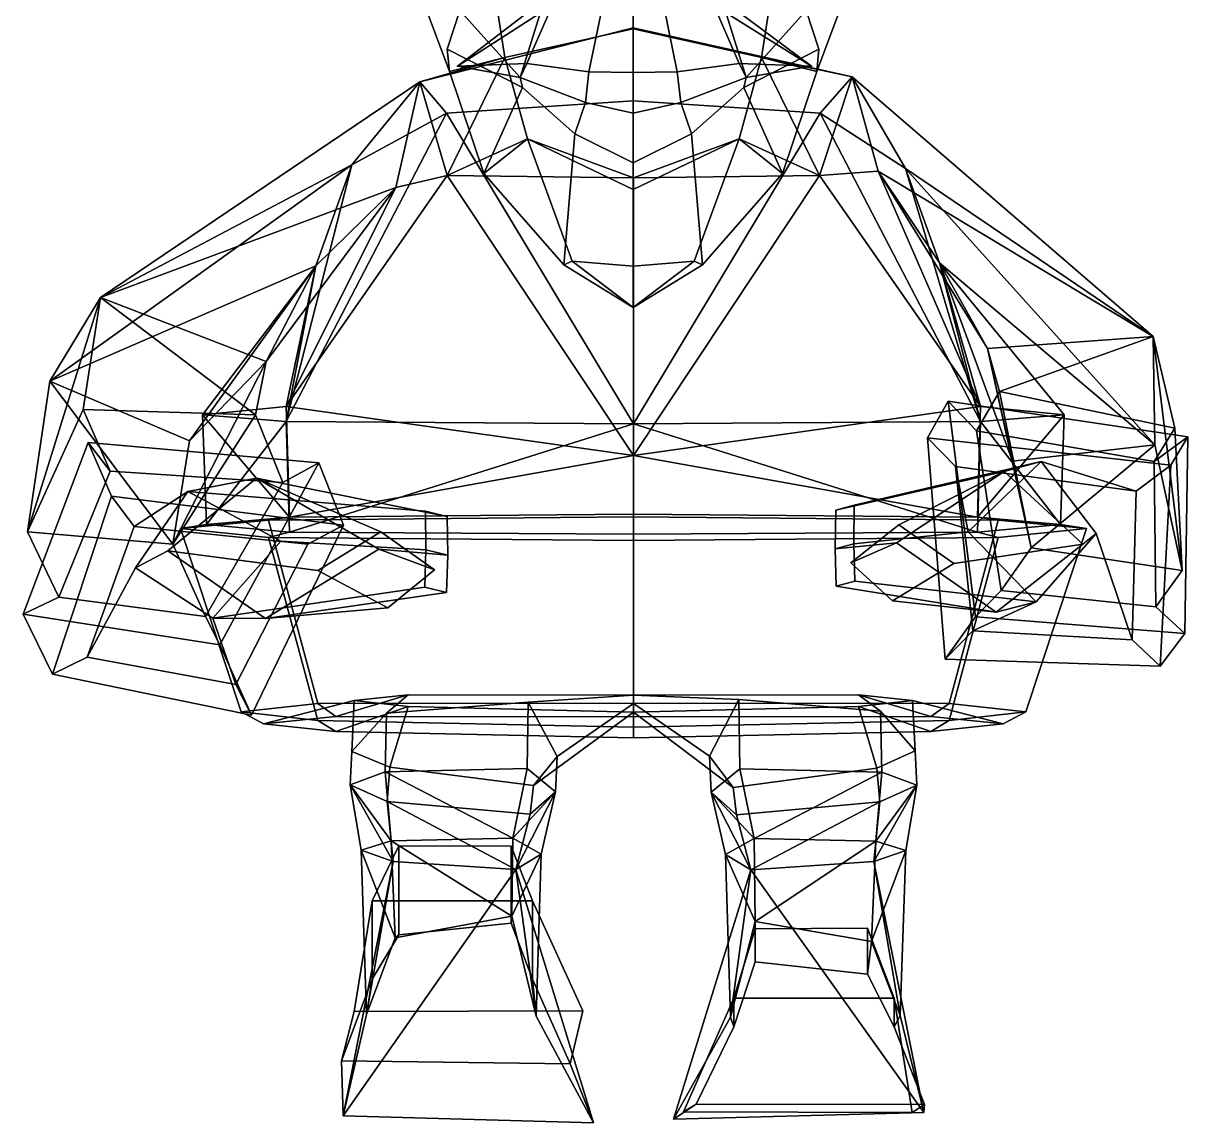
# Model space of a CAD drawing. Extents: x -181 to 162, y -156 to 345.
# Drawn here: x -180.5 to 161.8, y -156 to 167.2 of the extents above; entities that cross this region are included whole.
import ezdxf

# ---------------------------------------------------------------- set-up
doc = ezdxf.new("R2010")
doc.units = 0

msp = doc.modelspace()

# ---------------------------------------------------------------- linework, layer by layer
for p in [(-52.850113, 154.532532, 111.35231), (51.156456, 154.532532, 111.35231)]:
    msp.add_point(p)
for points in [[(-52.166561, 170.93689, 93.396133), (-34.452156, 151.257568, 119.694183), (-27.344147, 174.236877, 113.968575), (-50.560818, 181.867798, 93.496025)], [(49.665462, 170.93689, 93.396133), (48.059719, 181.867798, 93.496025), (24.843044, 174.236877, 113.968575), (31.951052, 151.257568, 119.694183)], [(-55.220436, 153.033264, 64.916779), (-61.548977, 169.744263, 61.232327), (-42.443806, 179.297302, 29.561344), (-38.964664, 157.072815, 39.061993)], [(-38.964664, 157.072815, 39.061993), (-42.443806, 179.297302, 29.561344), (-1.250553, 177.942596, 18.909065), (-1.228615, 165.539703, 14.839198)], [(36.519398, 157.072815, 39.061993), (-1.228615, 165.539703, 14.839198), (-1.250553, 177.942596, 18.909065), (39.942703, 179.297302, 29.561344)], [(52.719334, 153.033264, 64.916779), (36.519398, 157.072815, 39.061993), (39.942703, 179.297302, 29.561344), (59.047882, 169.744263, 61.232327)], [(-24.977957, 172.459961, 127.928047), (-27.344147, 174.236877, 113.968575), (-52.850113, 154.532532, 111.35231)], [(-52.850113, 154.532532, 111.35231), (-27.344147, 174.236877, 113.968575), (-34.452156, 151.257568, 119.694183)], [(-32.455158, 155.355774, 129.88681), (-24.977957, 172.459961, 127.928047), (-52.850113, 154.532532, 111.35231)], [(-10.280587, 172.194763, 128.038437), (-24.977957, 172.459961, 127.928047), (-32.455158, 155.355774, 129.88681), (-14.24154, 152.944275, 138.495728)], [(-14.24154, 152.944275, 138.495728), (-1.250552, 152.72345, 139.174026), (-1.250553, 170.711182, 130.750076), (-10.280587, 172.194763, 128.038437)], [(11.740434, 152.944275, 138.495728), (7.779483, 172.194763, 128.038437), (-1.250553, 170.711182, 130.750076), (-1.250552, 152.72345, 139.174026)], [(7.779483, 172.194763, 128.038437), (11.740434, 152.944275, 138.495728), (29.954056, 155.355774, 129.88681), (22.476854, 172.459961, 127.928047)], [(22.476854, 172.459961, 127.928047), (51.156456, 154.532532, 111.35231), (24.843044, 174.236877, 113.968575)], [(29.954056, 155.355774, 129.88681), (51.156456, 154.532532, 111.35231), (22.476854, 172.459961, 127.928047)], [(51.156456, 154.532532, 111.35231), (31.951052, 151.257568, 119.694183), (24.843044, 174.236877, 113.968575)], [(-55.220436, 153.033264, 64.916779), (-55.889786, 159.601685, 96.278488), (-52.166561, 170.93689, 93.396133), (-61.548977, 169.744263, 61.232327)], [(-52.166561, 170.93689, 93.396133), (-55.889786, 159.601685, 96.278488), (-33.768986, 148.26651, 110.603828), (-34.452156, 151.257568, 119.694183)], [(49.665462, 170.93689, 93.396133), (31.951052, 151.257568, 119.694183), (31.267881, 148.26651, 110.603828), (53.388691, 159.601685, 96.278488)], [(52.719334, 153.033264, 64.916779), (59.047882, 169.744263, 61.232327), (49.665462, 170.93689, 93.396133), (53.388691, 159.601685, 96.278488)], [(-1.204485, 165.813904, 8.151632), (-1.207896, 144.384064, -43.515457), (-56.103218, 140.74707, -33.439396), (-63.976521, 150.004761, 5.3283)], [(-1.204485, 165.813904, 8.151632), (-63.976521, 150.004761, 5.3283), (-38.964664, 157.072815, 39.061993), (-1.228615, 165.539703, 14.839198)], [(-1.228615, 165.539703, 14.839198), (36.519398, 157.072815, 39.061993), (63.108654, 151.437103, 5.141221), (-1.204485, 165.813904, 8.151632)], [(-1.204485, 165.813904, 8.151632), (63.108654, 151.437103, 5.141221), (53.713791, 140.74707, -33.439396), (-1.207896, 144.384064, -43.515457)], [(-33.768986, 148.26651, 110.603828), (-55.889786, 159.601685, 96.278488), (-55.220436, 153.033264, 64.916779), (-45.142368, 122.987854, 80.15049)], [(31.267881, 148.26651, 110.603828), (42.641266, 122.987854, 80.15049), (52.719334, 153.033264, 64.916779), (53.388691, 159.601685, 96.278488)], [(-63.976521, 150.004761, 5.3283), (-55.965126, 122.465179, 62.186924), (-38.964664, 157.072815, 39.061993)], [(-55.965126, 122.465179, 62.186924), (-32.305893, 133.211426, 69.036301), (-38.964664, 157.072815, 39.061993)], [(-45.142368, 122.987854, 80.15049), (-55.220436, 153.033264, 64.916779), (-38.964664, 157.072815, 39.061993), (-32.305893, 133.211426, 69.036301)], [(-34.452156, 151.257568, 119.694183), (-32.455158, 155.355774, 129.88681), (-52.850113, 154.532532, 111.35231)], [(-14.24154, 152.944275, 138.495728), (-32.455158, 155.355774, 129.88681), (-34.452156, 151.257568, 119.694183), (-15.243167, 143.900696, 128.356339)], [(11.740434, 152.944275, 138.495728), (12.742061, 143.900696, 128.356339), (31.951052, 151.257568, 119.694183), (29.954056, 155.355774, 129.88681)], [(42.641266, 122.987854, 80.15049), (29.881567, 133.211426, 69.036301), (36.519398, 157.072815, 39.061993), (52.719334, 153.033264, 64.916779)], [(53.584675, 122.465179, 62.186924), (36.519398, 157.072815, 39.061993), (29.881567, 133.211426, 69.036301)], [(31.951052, 151.257568, 119.694183), (51.156456, 154.532532, 111.35231), (29.954056, 155.355774, 129.88681)], [(63.108654, 151.437103, 5.141221), (36.519398, 157.072815, 39.061993), (53.584675, 122.465179, 62.186924)], [(-18.425461, 134.699951, 130.170319), (-15.243167, 143.900696, 128.356339), (-34.452156, 151.257568, 119.694183), (-33.768986, 148.26651, 110.603828)], [(-1.250552, 152.72345, 139.174026), (-14.24154, 152.944275, 138.495728), (-15.243167, 143.900696, 128.356339), (-1.250552, 140.79541, 133.750336)], [(-1.250552, 152.72345, 139.174026), (-1.250552, 140.79541, 133.750336), (12.742061, 143.900696, 128.356339), (11.740434, 152.944275, 138.495728)], [(15.924355, 134.699951, 130.170319), (31.267881, 148.26651, 110.603828), (31.951052, 151.257568, 119.694183), (12.742061, 143.900696, 128.356339)], [(70.762756, 123.66037, 47.025784), (63.108654, 151.437103, 5.141221), (53.584675, 122.465179, 62.186924)], [(78.787857, 124.44278, -30.074976), (53.713791, 140.74707, -33.439396), (63.108654, 151.437103, 5.141221)], [(70.762756, 123.66037, 47.025784), (151.634415, 75.119476, 24.852674), (63.108654, 151.437103, 5.141221)], [(78.787857, 124.44278, -30.074976), (63.108654, 151.437103, 5.141221), (151.634415, 75.119476, 24.852674)], [(-70.97094, 118.919861, 43.716305), (-63.976521, 150.004761, 5.3283), (-157.794159, 86.602783, 37.283733)], [(-83.979668, 125.542236, -29.921413), (-157.794159, 86.602783, 37.283733), (-63.976521, 150.004761, 5.3283)], [(-83.979668, 125.542236, -29.921413), (-63.976521, 150.004761, 5.3283), (-56.103218, 140.74707, -33.439396)], [(-70.97094, 118.919861, 43.716305), (-55.965126, 122.465179, 62.186924), (-63.976521, 150.004761, 5.3283)], [(-21.610586, 96.185608, 111.229485), (-18.425461, 134.699951, 130.170319), (-33.768986, 148.26651, 110.603828), (-45.142368, 122.987854, 80.15049)], [(19.109482, 96.185608, 111.229485), (42.641266, 122.987854, 80.15049), (31.267881, 148.26651, 110.603828), (15.924355, 134.699951, 130.170319)], [(-1.173771, 49.413116, -100.088676), (-56.103218, 140.74707, -33.439396), (-1.207896, 144.384064, -43.515457)], [(-1.250552, 126.194946, 136.321793), (-1.250552, 140.79541, 133.750336), (-15.243167, 143.900696, 128.356339), (-18.425461, 134.699951, 130.170319)], [(-1.250552, 126.194946, 136.321793), (15.924355, 134.699951, 130.170319), (12.742061, 143.900696, 128.356339), (-1.250552, 140.79541, 133.750336)], [(-1.173771, 49.413116, -100.088676), (-1.207896, 144.384064, -43.515457), (53.713791, 140.74707, -33.439396)], [(-103.231987, 50.063171, -65.716362), (-56.103218, 140.74707, -33.439396), (-1.173771, 49.413116, -100.088676)], [(-103.231987, 50.063171, -65.716362), (-83.979668, 125.542236, -29.921413), (-56.103218, 140.74707, -33.439396)], [(100.884445, 50.063171, -65.71637), (-1.173771, 49.413116, -100.088676), (53.713791, 140.74707, -33.439396)], [(100.884445, 50.063171, -65.71637), (53.713791, 140.74707, -33.439396), (78.787857, 124.44278, -30.074976)], [(-1.250552, 83.589905, 114.151382), (-1.250552, 126.194946, 136.321793), (-18.425461, 134.699951, 130.170319), (-21.610586, 96.185608, 111.229485)], [(-1.250552, 83.589905, 114.151382), (19.109482, 96.185608, 111.229485), (15.924355, 134.699951, 130.170319), (-1.250552, 126.194946, 136.321793)], [(-1.173773, 121.759094, 70.595314), (-32.305893, 133.211426, 69.036301), (-55.965126, 122.465179, 62.186924)], [(-21.610586, 96.185608, 111.229485), (-45.142368, 122.987854, 80.15049), (-32.305893, 133.211426, 69.036301), (-19.191641, 97.28302, 95.345604)], [(-19.191641, 97.28302, 95.345604), (-32.305893, 133.211426, 69.036301), (-1.250552, 118.340088, 69.930809), (-1.250552, 95.758911, 91.009285)], [(-1.250552, 118.340088, 69.930809), (-32.305893, 133.211426, 69.036301), (-1.173773, 121.759094, 70.595314)], [(16.690536, 97.28302, 95.345604), (-1.250552, 95.758911, 91.009285), (-1.250552, 118.340088, 69.930809), (29.881567, 133.211426, 69.036301)], [(-1.250552, 118.340088, 69.930809), (-1.173773, 121.759094, 70.595314), (29.881567, 133.211426, 69.036301)], [(-1.173773, 121.759094, 70.595314), (53.584675, 122.465179, 62.186924), (29.881567, 133.211426, 69.036301)], [(19.109482, 96.185608, 111.229485), (16.690536, 97.28302, 95.345604), (29.881567, 133.211426, 69.036301), (42.641266, 122.987854, 80.15049)], [(-83.979668, 125.542236, -29.921413), (-172.709457, 61.956116, 4.792784), (-157.794159, 86.602783, 37.283733)], [(-94.530426, 95.880615, 1.168514), (-172.709457, 61.956116, 4.792784), (-83.979668, 125.542236, -29.921413)], [(-103.231987, 50.063171, -65.716362), (-94.530426, 95.880615, 1.168514), (-83.979668, 125.542236, -29.921413)], [(100.884438, 54.495407, 88.673088), (70.762756, 123.66037, 47.025784), (53.584675, 122.465179, 62.186924)], [(100.884438, 54.495407, 88.673088), (88.787399, 96.759689, 4.152684), (70.762756, 123.66037, 47.025784)], [(88.787399, 96.759689, 4.152684), (102.934471, 71.612305, 45.160748), (70.762756, 123.66037, 47.025784)], [(70.762756, 123.66037, 47.025784), (102.934471, 71.612305, 45.160748), (151.634415, 75.119476, 24.852674)], [(100.884445, 50.063171, -65.71637), (78.787857, 124.44278, -30.074976), (88.787399, 96.759689, 4.152684)], [(78.787857, 124.44278, -30.074976), (151.634415, 75.119476, 24.852674), (152.075989, 43.210602, -4.758422)], [(88.787399, 96.759689, 4.152684), (78.787857, 124.44278, -30.074976), (152.075989, 43.210602, -4.758422)], [(-1.173772, 40.092499, 118.234909), (-55.965126, 122.465179, 62.186924), (-103.231987, 54.495407, 88.673096)], [(-103.231987, 54.495407, 88.673096), (-55.965126, 122.465179, 62.186924), (-70.97094, 118.919861, 43.716305)], [(-1.173772, 40.092499, 118.234909), (-1.173773, 121.759094, 70.595314), (-55.965126, 122.465179, 62.186924)], [(-1.173772, 40.092499, 118.234909), (53.584675, 122.465179, 62.186924), (-1.173773, 121.759094, 70.595314)], [(-1.173772, 40.092499, 118.234909), (100.884438, 54.495407, 88.673088), (53.584675, 122.465179, 62.186924)], [(-70.97094, 118.919861, 43.716305), (-157.794159, 86.602783, 37.283733), (-109.095406, 67.761093, 44.554089)], [(-94.530426, 95.880615, 1.168514), (-70.97094, 118.919861, 43.716305), (-109.095406, 67.761093, 44.554089)], [(-103.231987, 54.495407, 88.673096), (-70.97094, 118.919861, 43.716305), (-94.530426, 95.880615, 1.168514)], [(-131.693146, 44.39151, 9.229513), (-172.709457, 61.956116, 4.792784), (-94.530426, 95.880615, 1.168514)], [(-131.693146, 44.39151, 9.229513), (-94.530426, 95.880615, 1.168514), (-109.095406, 67.761093, 44.554089)], [(-103.231987, 54.495407, 88.673096), (-94.530426, 95.880615, 1.168514), (-127.833923, 52.031769, 2.856668)], [(-127.833923, 52.031769, 2.856668), (-94.530426, 95.880615, 1.168514), (-103.231987, 50.063171, -65.716362)], [(-1.250552, 83.589905, 114.151382), (-21.610586, 96.185608, 111.229485), (-19.191641, 97.28302, 95.345604)], [(-1.250552, 83.589905, 114.151382), (-19.191641, 97.28302, 95.345604), (-1.250552, 95.758911, 91.009285)], [(-1.250552, 83.589905, 114.151382), (-1.250552, 95.758911, 91.009285), (16.690536, 97.28302, 95.345604)], [(-1.250552, 83.589905, 114.151382), (16.690536, 97.28302, 95.345604), (19.109482, 96.185608, 111.229485)], [(100.884438, 54.495407, 88.673088), (125.486366, 52.031769, 2.856666), (88.787399, 96.759689, 4.152684)], [(125.486366, 52.031769, 2.856666), (100.884445, 50.063171, -65.71637), (88.787399, 96.759689, 4.152684)], [(110.251984, 38.418457, 11.042314), (102.934471, 71.612305, 45.160748), (88.787399, 96.759689, 4.152684)], [(110.251984, 38.418457, 11.042314), (88.787399, 96.759689, 4.152684), (152.075989, 43.210602, -4.758422)], [(-179.29567, 17.702988, 59.070835), (-162.935501, 53.677338, 78.200676), (-157.794159, 86.602783, 37.283733)], [(-179.29567, 17.702988, 59.070835), (-157.794159, 86.602783, 37.283733), (-172.709457, 61.956116, 4.792784)], [(-112.289223, 52.060043, 62.211834), (-157.794159, 86.602783, 37.283733), (-162.935501, 53.677338, 78.200676)], [(-112.289223, 52.060043, 62.211834), (-109.095406, 67.761093, 44.554089), (-157.794159, 86.602783, 37.283733)], [(106.478897, 58.880707, 62.350346), (151.634415, 75.119476, 24.852674), (102.934471, 71.612305, 45.160748)], [(106.478897, 58.880707, 62.350346), (157.970795, 48.098267, 69.808578), (151.634415, 75.119476, 24.852674)], [(160.129959, 6.253113, 56.69062), (152.075989, 43.210602, -4.758422), (151.634415, 75.119476, 24.852674)], [(160.129959, 6.253113, 56.69062), (151.634415, 75.119476, 24.852674), (157.970795, 48.098267, 69.808578)], [(115.775093, 12.956863, 49.427616), (102.934471, 71.612305, 45.160748), (110.251984, 38.418457, 11.042314)], [(115.775093, 12.956863, 49.427616), (106.478897, 58.880707, 62.350346), (102.934471, 71.612305, 45.160748)], [(-136.558014, 14.059708, 44.061981), (-131.693146, 44.39151, 9.229513), (-109.095406, 67.761093, 44.554089)], [(-136.558014, 14.059708, 44.061981), (-109.095406, 67.761093, 44.554089), (-112.289223, 52.060043, 62.211834)], [(-136.558014, 14.059708, 44.061981), (-179.29567, 17.702988, 59.070835), (-172.709457, 61.956116, 4.792784)], [(-136.558014, 14.059708, 44.061981), (-172.709457, 61.956116, 4.792784), (-131.693146, 44.39151, 9.229513)], [(106.478897, 58.880707, 62.350346), (115.775093, 12.956863, 49.427616), (106.938248, 0.372803, 82.20015), (99.738243, 47.376373, 95.919243)], [(157.970795, 48.098267, 69.808578), (106.478897, 58.880707, 62.350346), (99.738243, 47.376373, 95.919243), (151.971817, 38.342697, 104.102715)], [(99.387024, -7.354782, 78.085991), (90.448341, -19.814651, 108.622963), (85.259201, 45.350525, 127.6996), (91.321259, 56.074936, 96.950615)], [(91.321259, 56.074936, 96.950615), (85.259201, 45.350525, 127.6996), (156.8284, 37.289032, 139.462982), (161.789352, 45.613953, 108.551033)], [(99.387024, -7.354782, 78.085991), (91.321259, 56.074936, 96.950615), (99.738243, 47.376373, 95.919243), (106.938248, 0.372803, 82.20015)], [(91.321259, 56.074936, 96.950615), (161.789352, 45.613953, 108.551033), (151.971817, 38.342697, 104.102715), (99.738243, 47.376373, 95.919243)], [(-170.129776, -1.555618, 88.218445), (-154.998764, 35.508011, 108.435257), (-162.935501, 53.677338, 78.200676), (-179.29567, 17.702988, 59.070835)], [(-162.935501, 53.677338, 78.200676), (-154.998764, 35.508011, 108.435257), (-104.277863, 32.209473, 91.305321), (-112.289223, 52.060043, 62.211834)], [(-112.289223, 52.060043, 62.211834), (-104.277863, 32.209473, 91.305321), (-127.00721, -7.179047, 71.77813), (-136.558014, 14.059708, 44.061981)], [(-102.321548, 21.985001, 76.150131), (-103.231987, 54.495407, 88.673096), (-127.833923, 52.031769, 2.856668)], [(-102.321548, 21.985001, 76.150131), (-127.833923, 52.031769, 2.856668), (-126.71138, 19.823929, 0.872557)], [(-126.71138, 19.823929, 0.872557), (-127.833923, 52.031769, 2.856668), (-103.231987, 50.063171, -65.716362)], [(-102.321548, 21.985001, 76.150131), (-1.173772, 40.092499, 118.234909), (-103.231987, 54.495407, 88.673096)], [(99.973991, 21.985001, 76.150131), (100.884438, 54.495407, 88.673088), (-1.173772, 40.092499, 118.234909)], [(99.973991, 21.985001, 76.150131), (125.486366, 52.031769, 2.856666), (100.884438, 54.495407, 88.673088)], [(99.973991, 21.985001, 76.150131), (124.363838, 19.823929, 0.872555), (125.486366, 52.031769, 2.856666)], [(124.363838, 19.823929, 0.872555), (100.884445, 50.063171, -65.71637), (125.486366, 52.031769, 2.856666)], [(-126.71138, 19.823929, 0.872557), (-103.231987, 50.063171, -65.716362), (-102.321541, 17.542786, -78.587112)], [(-102.321541, 17.542786, -78.587112), (-103.231987, 50.063171, -65.716362), (-1.173771, 49.413116, -100.088676)], [(-102.321541, 17.542786, -78.587112), (-1.173771, 49.413116, -100.088676), (-1.188086, 16.945831, -108.771393)], [(99.973991, 17.542786, -78.58712), (-1.188086, 16.945831, -108.771393), (-1.173771, 49.413116, -100.088676)], [(99.973991, 17.542786, -78.58712), (-1.173771, 49.413116, -100.088676), (100.884445, 50.063171, -65.71637)], [(124.363838, 19.823929, 0.872555), (99.973991, 17.542786, -78.58712), (100.884445, 50.063171, -65.71637)], [(152.464905, -4.344467, 90.357033), (160.129959, 6.253113, 56.69062), (157.970795, 48.098267, 69.808578), (151.971817, 38.342697, 104.102715)], [(90.448341, -19.814651, 108.622963), (98.615692, -11.478943, 113.065536), (93.557419, 36.827545, 126.699905), (85.259201, 45.350525, 127.6996)], [(85.259201, 45.350525, 127.6996), (93.557419, 36.827545, 126.699905), (146.602722, 29.611389, 134.795975), (156.8284, 37.289032, 139.462982)], [(160.920456, -12.196564, 89.608505), (152.464905, -4.344467, 90.357033), (151.971817, 38.342697, 104.102715), (161.789352, 45.613953, 108.551033)], [(153.739517, -21.823456, 120.475517), (160.920456, -12.196564, 89.608505), (161.789352, 45.613953, 108.551033), (156.8284, 37.289032, 139.462982)], [(-171.963409, -24.198204, 114.642159), (-154.57608, 28.117203, 143.367218), (-161.447174, 43.937744, 115.94529), (-180.538116, -6.585388, 87.934891)], [(-180.538116, -6.585388, 87.934891), (-161.447174, 43.937744, 115.94529), (-154.998764, 35.508011, 108.435257), (-170.129776, -1.555618, 88.218445)], [(-93.613579, 37.984528, 92.009575), (-161.447174, 43.937744, 115.94529), (-154.57608, 28.117203, 143.367218), (-86.436249, 19.655212, 118.651337)], [(-93.613579, 37.984528, 92.009575), (-104.277863, 32.209473, 91.305321), (-154.998764, 35.508011, 108.435257), (-161.447174, 43.937744, 115.94529)], [(115.775093, 12.956863, 49.427616), (110.251984, 38.418457, 11.042314), (152.075989, 43.210602, -4.758422)], [(115.775093, 12.956863, 49.427616), (152.075989, 43.210602, -4.758422), (160.129959, 6.253113, 56.69062)], [(-122.781609, -15.521698, 64.980522), (-127.00721, -7.179047, 71.77813), (-104.277863, 32.209473, 91.305321), (-93.613579, 37.984528, 92.009575)], [(-122.781609, -15.521698, 64.980522), (-93.613579, 37.984528, 92.009575), (-86.436249, 19.655212, 118.651337), (-113.434158, -36.185684, 90.539864)], [(-102.321548, 21.985001, 76.150131), (-1.173772, 22.905151, 106.328018), (-1.173772, 40.092499, 118.234909)], [(99.973991, 21.985001, 76.150131), (-1.173772, 40.092499, 118.234909), (-1.173772, 22.905151, 106.328018)], [(58.325935, 24.010849, 124.165024), (107.858719, 35.365631, 136.709381), (118.732574, 38.365204, 109.666618), (63.703346, 25.511246, 114.245392)], [(63.59602, 14.164291, 113.633736), (63.703346, 25.511246, 114.245392), (118.732574, 38.365204, 109.666618), (97.204834, 17.652893, 96.744995)], [(97.204834, 17.652893, 96.744995), (118.732574, 38.365204, 109.666618), (146.602722, 29.611389, 134.795975), (93.557419, 36.827545, 126.699905)], [(130.96579, 14.029907, 148.112396), (134.879791, 17.130524, 117.236763), (118.732574, 38.365204, 109.666618), (107.858719, 35.365631, 136.709381)], [(134.879791, 17.130524, 117.236763), (145.436447, -14.061844, 121.227119), (146.602722, 29.611389, 134.795975), (118.732574, 38.365204, 109.666618)], [(58.114849, 12.663086, 123.515419), (76.209892, 14.41156, 133.140854), (107.858719, 35.365631, 136.709381), (58.325935, 24.010849, 124.165024)], [(62.770611, 8.525299, 179.024643), (76.861725, 19.714966, 186.933487), (107.858719, 35.365631, 136.709381), (76.209892, 14.41156, 133.140854)], [(93.040489, 8.388763, 184.380722), (130.96579, 14.029907, 148.112396), (107.858719, 35.365631, 136.709381), (76.861725, 19.714966, 186.933487)], [(117.252411, -2.927216, 106.610504), (97.204834, 17.652893, 96.744995), (93.557419, 36.827545, 126.699905), (98.615692, -11.478943, 113.065536)], [(153.739517, -21.823456, 120.475517), (156.8284, 37.289032, 139.462982), (146.602722, 29.611389, 134.795975), (145.436447, -14.061844, 121.227119)], [(-137.995148, 12.064102, 160.011307), (-111.992165, 33.456497, 146.385086), (-132.16008, 29.486511, 116.822006), (-147.566864, 7.068451, 118.69545)], [(-93.926048, 6.318787, 200.36557), (-75.455765, 17.647263, 202.8293), (-111.992165, 33.456497, 146.385086), (-137.995148, 12.064102, 160.011307)], [(-55.920059, 22.176193, 130.918945), (-62.287651, 23.708237, 119.757889), (-132.16008, 29.486511, 116.822006), (-111.992165, 33.456497, 146.385086)], [(-59.607052, 6.493347, 193.518005), (-76.046005, 12.533127, 141.611832), (-111.992165, 33.456497, 146.385086), (-75.455765, 17.647263, 202.8293)], [(-55.688766, 10.829834, 130.21431), (-55.920059, 22.176193, 130.918945), (-111.992165, 33.456497, 146.385086), (-76.046005, 12.533127, 141.611832)], [(-171.963409, -24.198204, 114.642159), (-161.725189, -19.214645, 114.945023), (-147.895386, 19.246399, 135.495209), (-154.57608, 28.117203, 143.367218)], [(-147.566864, 7.068451, 118.69545), (-132.16008, 29.486511, 116.822006), (-147.895386, 19.246399, 135.495209), (-161.725189, -19.214645, 114.945023)], [(-86.436249, 19.655212, 118.651337), (-154.57608, 28.117203, 143.367218), (-147.895386, 19.246399, 135.495209), (-96.9319, 14.007645, 117.982277)], [(-104.848961, 14.900345, 103.201591), (-96.9319, 14.007645, 117.982277), (-147.895386, 19.246399, 135.495209), (-132.16008, 29.486511, 116.822006)], [(-62.173508, 12.362488, 119.099045), (-104.848961, 14.900345, 103.201591), (-132.16008, 29.486511, 116.822006), (-62.287651, 23.708237, 119.757889)], [(58.114849, 12.663086, 123.515419), (58.325935, 24.010849, 124.165024), (63.703346, 25.511246, 114.245392), (63.59602, 14.164291, 113.633736)], [(-134.337448, 18.652237, 0.783039), (-108.422394, 21.055237, 84.487518), (-102.321548, 21.985001, 76.150131), (-126.71138, 19.823929, 0.872557)], [(-108.422394, 21.055237, 84.487518), (-134.337448, 18.652237, 0.783039), (-116.504662, -35.206551, -3.331822), (-93.969849, -32.803551, 80.372658)], [(-1.173772, 22.077698, 118.587204), (-1.173772, 22.905151, 106.328018), (-102.321548, 21.985001, 76.150131), (-108.422394, 21.055237, 84.487518)], [(-1.173771, -32.742508, 114.398888), (-1.173772, 22.077698, 118.587204), (-108.422394, 21.055237, 84.487518), (-93.969849, -32.803551, 80.372658)], [(-55.688766, 10.829834, 130.21431), (-62.173508, 12.362488, 119.099045), (-62.287651, 23.708237, 119.757889), (-55.920059, 22.176193, 130.918945)], [(-1.173772, 22.077698, 118.587204), (106.074837, 21.055237, 84.487518), (99.973991, 21.985001, 76.150131), (-1.173772, 22.905151, 106.328018)], [(-1.173771, -32.742508, 114.398888), (91.622299, -32.803551, 80.372658), (106.074837, 21.055237, 84.487518), (-1.173772, 22.077698, 118.587204)], [(106.074837, 21.055237, 84.487518), (91.622299, -32.803551, 80.372658), (114.15712, -35.206551, -3.331824), (131.989883, 18.652237, 0.783037)], [(131.989883, 18.652237, 0.783037), (124.363838, 19.823929, 0.872555), (99.973991, 21.985001, 76.150131), (106.074837, 21.055237, 84.487518)], [(-136.558014, 14.059708, 44.061981), (-127.00721, -7.179047, 71.77813), (-170.129776, -1.555618, 88.218445), (-179.29567, 17.702988, 59.070835)], [(-108.422394, 16.035522, -90.365562), (-134.337448, 18.652237, 0.783039), (-126.71138, 19.823929, 0.872557), (-102.321541, 17.542786, -78.587112)], [(-116.504662, -35.206551, -3.331822), (-134.337448, 18.652237, 0.783039), (-108.422394, 16.035522, -90.365562), (-93.969841, -37.823257, -94.480423)], [(-113.434158, -36.185684, 90.539864), (-86.436249, 19.655212, 118.651337), (-96.9319, 14.007645, 117.982277), (-118.01223, -27.181831, 97.881386)], [(-108.422394, 16.035522, -90.365562), (-102.321541, 17.542786, -78.587112), (-1.188086, 16.945831, -108.771393), (-1.173989, 15.106186, -124.459053)], [(-73.318253, -4.715057, 201.300003), (-59.607052, 6.493347, 193.518005), (-75.455765, 17.647263, 202.8293), (-93.926048, 6.318787, 200.36557)], [(106.074837, 16.035522, -90.365562), (-1.173989, 15.106186, -124.459053), (-1.188086, 16.945831, -108.771393), (99.973991, 17.542786, -78.58712)], [(74.966194, -2.651382, 185.561935), (93.040489, 8.388763, 184.380722), (76.861725, 19.714966, 186.933487), (62.770611, 8.525299, 179.024643)], [(63.879589, 3.195236, 113.305244), (63.59602, 14.164291, 113.633736), (97.204834, 17.652893, 96.744995), (117.252411, -2.927216, 106.610504)], [(114.15712, -35.206551, -3.331824), (91.622299, -37.823257, -94.480423), (106.074837, 16.035522, -90.365562), (131.989883, 18.652237, 0.783037)], [(117.252411, -2.927216, 106.610504), (98.615692, -11.478943, 113.065536), (145.436447, -14.061844, 121.227119), (134.879791, 17.130524, 117.236763)], [(106.074837, 16.035522, -90.365562), (99.973991, 17.542786, -78.58712), (124.363838, 19.823929, 0.872555), (131.989883, 18.652237, 0.783037)], [(105.4636, -5.923752, 133.256561), (117.252411, -2.927216, 106.610504), (134.879791, 17.130524, 117.236763), (130.96579, 14.029907, 148.112396)], [(-124.786469, -7.717697, 106.977936), (-118.01223, -27.181831, 97.881386), (-96.9319, 14.007645, 117.982277), (-104.848961, 14.900345, 103.201591)], [(-62.497459, 1.393417, 118.770859), (-124.786469, -7.717697, 106.977936), (-104.848961, 14.900345, 103.201591), (-62.173508, 12.362488, 119.099045)], [(-93.969841, -37.823257, -94.480423), (-108.422394, 16.035522, -90.365562), (-1.173989, 15.106186, -124.459053), (-1.173769, -39.719894, -128.646912)], [(91.622299, -37.823257, -94.480423), (-1.173769, -39.719894, -128.646912), (-1.173989, 15.106186, -124.459053), (106.074837, 16.035522, -90.365562)], [(58.476879, 1.690369, 123.250465), (105.4636, -5.923752, 133.256561), (76.209892, 14.41156, 133.140854), (58.114849, 12.663086, 123.515419)], [(58.476879, 1.690369, 123.250465), (58.114849, 12.663086, 123.515419), (63.59602, 14.164291, 113.633736), (63.879589, 3.195236, 113.305244)], [(74.966194, -2.651382, 185.561935), (62.770611, 8.525299, 179.024643), (76.209892, 14.41156, 133.140854), (105.4636, -5.923752, 133.256561)], [(74.966194, -2.651382, 185.561935), (105.4636, -5.923752, 133.256561), (130.96579, 14.029907, 148.112396), (93.040489, 8.388763, 184.380722)], [(-109.325722, -7.822922, 142.541382), (-137.995148, 12.064102, 160.011307), (-147.566864, 7.068451, 118.69545), (-124.786469, -7.717697, 106.977936)], [(-73.318253, -4.715057, 201.300003), (-93.926048, 6.318787, 200.36557), (-137.995148, 12.064102, 160.011307), (-109.325722, -7.822922, 142.541382)], [(-73.318253, -4.715057, 201.300003), (-109.325722, -7.822922, 142.541382), (-76.046005, 12.533127, 141.611832), (-59.607052, 6.493347, 193.518005)], [(-56.100433, -0.143158, 129.960419), (-55.688766, 10.829834, 130.21431), (-76.046005, 12.533127, 141.611832), (-109.325722, -7.822922, 142.541382)], [(-56.100433, -0.143158, 129.960419), (-62.497459, 1.393417, 118.770859), (-62.173508, 12.362488, 119.099045), (-55.688766, 10.829834, 130.21431)], [(115.775093, 12.956863, 49.427616), (160.129959, 6.253113, 56.69062), (152.464905, -4.344467, 90.357033), (106.938248, 0.372803, 82.20015)], [(-124.786469, -7.717697, 106.977936), (-147.566864, 7.068451, 118.69545), (-161.725189, -19.214645, 114.945023), (-118.01223, -27.181831, 97.881386)], [(-56.100433, -0.143158, 129.960419), (-109.325722, -7.822922, 142.541382), (-124.786469, -7.717697, 106.977936), (-62.497459, 1.393417, 118.770859)], [(58.476879, 1.690369, 123.250465), (63.879589, 3.195236, 113.305244), (117.252411, -2.927216, 106.610504), (105.4636, -5.923752, 133.256561)], [(99.387024, -7.354782, 78.085991), (106.938248, 0.372803, 82.20015), (152.464905, -4.344467, 90.357033), (160.920456, -12.196564, 89.608505)], [(-122.781609, -15.521698, 64.980522), (-180.538116, -6.585388, 87.934891), (-170.129776, -1.555618, 88.218445), (-127.00721, -7.179047, 71.77813)], [(-122.781609, -15.521698, 64.980522), (-113.434158, -36.185684, 90.539864), (-171.963409, -24.198204, 114.642159), (-180.538116, -6.585388, 87.934891)], [(99.387024, -7.354782, 78.085991), (160.920456, -12.196564, 89.608505), (153.739517, -21.823456, 120.475517), (90.448341, -19.814651, 108.622963)], [(90.448341, -19.814651, 108.622963), (153.739517, -21.823456, 120.475517), (145.436447, -14.061844, 121.227119), (98.615692, -11.478943, 113.065536)], [(-113.434158, -36.185684, 90.539864), (-118.01223, -27.181831, 97.881386), (-161.725189, -19.214645, 114.945023), (-171.963409, -24.198204, 114.642159)], [(-88.664764, -36.599632, 71.67421), (-109.873329, -38.760712, -3.603363), (-83.222473, -31.925812, -3.081171), (-67.344086, -30.209152, 56.715847)], [(-1.173771, -36.682449, 101.775467), (-88.664764, -36.599632, 71.67421), (-67.344086, -30.209152, 56.715847), (-1.173771, -30.395332, 81.126755)], [(-67.344086, -30.209152, 56.715847), (-83.222473, -31.925812, -3.081171), (-83.959541, -46.909897, -3.469075), (-73.775009, -35.661652, 36.189865)], [(-1.173771, -30.395332, 81.126755), (-67.344086, -30.209152, 56.715847), (-73.775009, -35.661652, 36.189865), (-32.115723, -32.429855, 59.00922)], [(-1.17377, -32.825523, -3.524917), (-1.173771, -30.395332, 81.126755), (-32.115723, -32.429855, 59.00922), (-23.549295, -48.417099, -2.467886)], [(-1.173771, -30.395332, 81.126755), (29.866804, -31.633743, 59.155972), (71.502289, -35.03064, 36.28767), (64.996544, -30.209152, 56.715847)], [(-1.173771, -36.682449, 101.775467), (-1.173771, -30.395332, 81.126755), (64.996544, -30.209152, 56.715847), (86.317215, -36.59964, 71.67421)], [(21.247824, -48.324318, -2.255088), (29.866804, -31.633743, 59.155972), (-1.173771, -30.395332, 81.126755), (-1.17377, -32.825523, -3.524917)], [(64.996544, -30.209152, 56.715847), (71.502289, -35.03064, 36.28767), (81.654877, -46.69783, -3.335517), (80.874924, -31.925812, -3.081172)], [(86.317215, -36.59964, 71.67421), (64.996544, -30.209152, 56.715847), (80.874924, -31.925812, -3.081172), (107.525772, -38.760712, -3.603365)], [(-93.969849, -32.803551, 80.372658), (-116.504662, -35.206551, -3.331822), (-109.873329, -38.760712, -3.603363), (-88.664764, -36.599632, 71.67421)], [(-109.873329, -38.760712, -3.603363), (-88.664764, -41.041855, -83.063034), (-67.344086, -33.719315, -65.554726), (-83.222473, -31.925812, -3.081171)], [(-1.173771, -32.742508, 114.398888), (-93.969849, -32.803551, 80.372658), (-88.664764, -36.599632, 71.67421), (-1.173771, -36.682449, 101.775467)], [(-88.664764, -41.041855, -83.063034), (-1.173769, -42.857132, -113.309303), (-1.17377, -35.353104, -91.568878), (-67.344086, -33.719315, -65.554726)], [(-83.222473, -31.925812, -3.081171), (-67.344086, -33.719315, -65.554726), (-72.753548, -51.551483, -45.986362), (-83.959541, -46.909897, -3.469075)], [(-32.396633, -51.87751, 24.387072), (-32.115723, -32.429855, 59.00922), (-73.775009, -35.661652, 36.189865), (-74.165245, -52.843895, 13.958469)], [(-67.344086, -33.719315, -65.554726), (-1.17377, -35.353104, -91.568878), (-30.544247, -56.875748, -67.415749), (-72.753548, -51.551483, -45.986362)], [(-32.396633, -51.87751, 24.387072), (-24.066174, -58.744461, -2.014324), (-23.549295, -48.417099, -2.467886), (-32.115723, -32.429855, 59.00922)], [(-1.17377, -35.353104, -91.568878), (-1.17377, -32.825523, -3.524917), (-23.549295, -48.417099, -2.467886), (-30.544247, -56.875748, -67.415749)], [(-1.173771, -32.742508, 114.398888), (-1.173771, -36.682449, 101.775467), (86.317215, -36.59964, 71.67421), (91.622299, -32.803551, 80.372658)], [(21.247824, -48.324318, -2.255088), (-1.17377, -32.825523, -3.524917), (-1.17377, -35.353104, -91.568878), (28.171921, -57.496231, -67.234383)], [(64.996544, -33.719315, -65.554726), (70.400612, -51.841255, -45.866058), (28.171921, -57.496231, -67.234383), (-1.17377, -35.353104, -91.568878)], [(86.317215, -41.041855, -83.063034), (64.996544, -33.719315, -65.554726), (-1.17377, -35.353104, -91.568878), (-1.173769, -42.857132, -113.309303)], [(30.069391, -51.993561, 24.478157), (29.866804, -31.633743, 59.155972), (21.247824, -48.324318, -2.255088), (21.734173, -58.871407, -1.920151)], [(30.069391, -51.993561, 24.478157), (71.835495, -52.946434, 14.039089), (71.502289, -35.03064, 36.28767), (29.866804, -31.633743, 59.155972)], [(80.874924, -31.925812, -3.081172), (81.654877, -46.69783, -3.335517), (70.400612, -51.841255, -45.866058), (64.996544, -33.719315, -65.554726)], [(107.525772, -38.760712, -3.603365), (80.874924, -31.925812, -3.081172), (64.996544, -33.719315, -65.554726), (86.317215, -41.041855, -83.063034)], [(91.622299, -32.803551, 80.372658), (86.317215, -36.59964, 71.67421), (107.525772, -38.760712, -3.603365), (114.15712, -35.206551, -3.331824)], [(-116.504662, -35.206551, -3.331822), (-93.969841, -37.823257, -94.480423), (-88.664764, -41.041855, -83.063034), (-109.873329, -38.760712, -3.603363)], [(-74.165245, -52.843895, 13.958469), (-73.775009, -35.661652, 36.189865), (-83.959541, -46.909897, -3.469075), (-84.464882, -56.734863, -3.349241)], [(71.835495, -52.946434, 14.039089), (82.131775, -56.838303, -3.270687), (81.654877, -46.69783, -3.335517), (71.502289, -35.03064, 36.28767)], [(114.15712, -35.206551, -3.331824), (107.525772, -38.760712, -3.603365), (86.317215, -41.041855, -83.063034), (91.622299, -37.823257, -94.480423)], [(-93.969841, -37.823257, -94.480423), (-1.173769, -39.719894, -128.646912), (-1.173769, -42.857132, -113.309303), (-88.664764, -41.041855, -83.063034)], [(91.622299, -37.823257, -94.480423), (86.317215, -41.041855, -83.063034), (-1.173769, -42.857132, -113.309303), (-1.173769, -39.719894, -128.646912)], [(-84.464882, -56.734863, -3.349241), (-83.959541, -46.909897, -3.469075), (-72.753548, -51.551483, -45.986362), (-73.579613, -61.6147, -21.334494)], [(82.131775, -56.838303, -3.270687), (71.243347, -61.727615, -21.252487), (70.400612, -51.841255, -45.866058), (81.654877, -46.69783, -3.335517)], [(-24.066174, -58.744461, -2.014324), (-31.495651, -65.371048, -29.909794), (-30.544247, -56.875748, -67.415749), (-23.549295, -48.417099, -2.467886)], [(21.734173, -58.871407, -1.920151), (21.247824, -48.324318, -2.255088), (28.171921, -57.496231, -67.234383), (29.158392, -65.503075, -29.81657)], [(-72.411491, -73.215912, 30.643085), (-74.165245, -52.843895, 13.958469), (-84.464882, -56.734863, -3.349241)], [(-36.619148, -72.416641, 40.154774), (-32.396633, -51.87751, 24.387072), (-74.165245, -52.843895, 13.958469)], [(-36.619148, -72.416641, 40.154774), (-74.165245, -52.843895, 13.958469), (-72.411491, -73.215912, 30.643085)], [(-73.579613, -61.6147, -21.334494), (-72.753548, -51.551483, -45.986362), (-30.544247, -56.875748, -67.415749), (-31.495651, -65.371048, -29.909794)], [(-36.619148, -72.416641, 40.154774), (-24.066174, -58.744461, -2.014324), (-32.396633, -51.87751, 24.387072)], [(34.302677, -72.489586, 40.248184), (30.069391, -51.993561, 24.478157), (21.734173, -58.871407, -1.920151)], [(71.243347, -61.727615, -21.252487), (29.158392, -65.503075, -29.81657), (28.171921, -57.496231, -67.234383), (70.400612, -51.841255, -45.866058)], [(34.302677, -72.489586, 40.248184), (71.835495, -52.946434, 14.039089), (30.069391, -51.993561, 24.478157)], [(34.302677, -72.489586, 40.248184), (70.09269, -73.277138, 30.727505), (71.835495, -52.946434, 14.039089)], [(70.09269, -73.277138, 30.727505), (82.131775, -56.838303, -3.270687), (71.835495, -52.946434, 14.039089)], [(-72.411491, -73.215912, 30.643085), (-84.464882, -56.734863, -3.349241), (-81.203911, -75.909714, 14.741563)], [(-81.203911, -75.909714, 14.741563), (-84.464882, -56.734863, -3.349241), (-71.829033, -79.209091, -1.824735)], [(-71.829033, -79.209091, -1.824735), (-84.464882, -56.734863, -3.349241), (-73.579613, -61.6147, -21.334494)], [(69.503456, -79.276314, -1.739591), (71.243347, -61.727615, -21.252487), (82.131775, -56.838303, -3.270687)], [(78.881706, -75.970474, 14.824013), (69.503456, -79.276314, -1.739591), (82.131775, -56.838303, -3.270687)], [(70.09269, -73.277138, 30.727505), (78.881706, -75.970474, 14.824013), (82.131775, -56.838303, -3.270687)], [(-71.829033, -79.209091, -1.824735), (-73.579613, -61.6147, -21.334494), (-35.723057, -81.636925, -9.795718)], [(-35.723057, -81.636925, -9.795718), (-73.579613, -61.6147, -21.334494), (-31.495651, -65.371048, -29.909794)], [(-36.619148, -72.416641, 40.154774), (-28.274731, -77.108604, 15.875772), (-24.066174, -58.744461, -2.014324)], [(-35.723057, -81.636925, -9.795718), (-31.495651, -65.371048, -29.909794), (-24.066174, -58.744461, -2.014324)], [(-28.274731, -77.108604, 15.875772), (-35.723057, -81.636925, -9.795718), (-24.066174, -58.744461, -2.014324)], [(34.302677, -72.489586, 40.248184), (21.734173, -58.871407, -1.920151), (25.953264, -77.188995, 15.971754)], [(33.396164, -81.719086, -9.701188), (21.734173, -58.871407, -1.920151), (29.158392, -65.503075, -29.81657)], [(25.953264, -77.188995, 15.971754), (21.734173, -58.871407, -1.920151), (33.396164, -81.719086, -9.701188)], [(33.396164, -81.719086, -9.701188), (29.158392, -65.503075, -29.81657), (71.243347, -61.727615, -21.252487)], [(69.503456, -79.276314, -1.739591), (33.396164, -81.719086, -9.701188), (71.243347, -61.727615, -21.252487)], [(-71.19809, -101.642807, 11.413924), (-72.411491, -73.215912, 30.643085), (-81.203911, -75.909714, 14.741563)], [(-30.824324, -90.809761, 98.270432), (-37.138451, -74.782211, 78.759819), (-70.127968, -74.602951, 78.712891), (-77.964272, -90.809761, 98.270432)], [(-77.964272, -90.809761, 98.270432), (-70.127968, -74.602951, 78.712891), (-70.127968, -100.8162, 31.97356), (-77.964272, -113.834572, 43.421894)], [(-36.935947, -95.272926, 21.55751), (-36.619148, -72.416641, 40.154774), (-72.411491, -73.215912, 30.643085)], [(-71.19809, -101.642807, 11.413924), (-36.935947, -95.272926, 21.55751), (-72.411491, -73.215912, 30.643085)], [(-37.138451, -74.782211, 78.759819), (-37.138451, -97.335503, 31.062351), (-70.127968, -100.8162, 31.97356), (-70.127968, -74.602951, 78.712891)], [(-30.824324, -90.809761, 98.270432), (-30.824326, -113.834572, 43.421894), (-37.138451, -97.335503, 31.062351), (-37.138451, -74.782211, 78.759819)], [(-36.935947, -95.272926, 21.55751), (-28.274731, -77.108604, 15.875772), (-36.619148, -72.416641, 40.154774)], [(34.584175, -96.840134, 23.071531), (34.302677, -72.489586, 40.248184), (25.953264, -77.188995, 15.971754)], [(34.584175, -96.840134, 23.071531), (70.09269, -73.277138, 30.727505), (34.302677, -72.489586, 40.248184)], [(68.845566, -102.728737, 12.599471), (70.09269, -73.277138, 30.727505), (34.584175, -96.840134, 23.071531)], [(68.845566, -102.728737, 12.599471), (78.881706, -75.970474, 14.824013), (70.09269, -73.277138, 30.727505)], [(-79.605194, -124.235184, -5.316468), (-71.19809, -101.642807, 11.413924), (-81.203911, -75.909714, 14.741563)], [(-79.605194, -124.235184, -5.316468), (-81.203911, -75.909714, 14.741563), (-71.829033, -79.209091, -1.824735)], [(-29.726717, -124.711357, -4.495204), (-28.274731, -77.108604, 15.875772), (-36.935947, -95.272926, 21.55751)], [(-29.726717, -124.711357, -4.495204), (-35.723057, -81.636925, -9.795718), (-28.274731, -77.108604, 15.875772)], [(27.376463, -125.03093, -4.400949), (34.584175, -96.840134, 23.071531), (25.953264, -77.188995, 15.971754)], [(27.376463, -125.03093, -4.400949), (25.953264, -77.188995, 15.971754), (33.396164, -81.719086, -9.701188)], [(77.254547, -124.54081, -5.232213), (78.881706, -75.970474, 14.824013), (68.845566, -102.728737, 12.599471)], [(77.254547, -124.54081, -5.232213), (69.503456, -79.276314, -1.739591), (78.881706, -75.970474, 14.824013)], [(-86.521217, -154.019394, -31.431995), (-79.605194, -124.235184, -5.316468), (-71.829033, -79.209091, -1.824735)], [(-86.521217, -154.019394, -31.431995), (-71.829033, -79.209091, -1.824735), (-35.723057, -81.636925, -9.795718)], [(-12.951013, -156.041153, -32.048809), (-86.521217, -154.019394, -31.431995), (-35.723057, -81.636925, -9.795718)], [(-12.951013, -156.041153, -32.048809), (-35.723057, -81.636925, -9.795718), (-29.726717, -124.711357, -4.495204)], [(10.602428, -155.036362, -33.459469), (27.376463, -125.03093, -4.400949), (33.396164, -81.719086, -9.701188)], [(10.602428, -155.036362, -33.459469), (33.396164, -81.719086, -9.701188), (84.172134, -153.083908, -32.794003)], [(84.172134, -153.083908, -32.794003), (33.396164, -81.719086, -9.701188), (69.503456, -79.276314, -1.739591)], [(84.172134, -153.083908, -32.794003), (69.503456, -79.276314, -1.739591), (77.254547, -124.54081, -5.232213)], [(-83.240837, -123.300133, 106.776077), (-77.964272, -90.809761, 98.270432), (-77.964272, -113.834572, 43.421894), (-86.94471, -137.85968, 42.054039)], [(-16.057442, -123.120857, 106.729141), (-30.824324, -90.809761, 98.270432), (-77.964272, -90.809761, 98.270432), (-83.240837, -123.300133, 106.776077)], [(-16.057442, -123.120857, 106.729141), (-19.761314, -138.695267, 38.444092), (-30.824326, -113.834572, 43.421894), (-30.824324, -90.809761, 98.270432)], [(-36.935947, -95.272926, 21.55751), (-71.19809, -101.642807, 11.413924), (-70.127968, -100.8162, 31.97356), (-37.138451, -97.335503, 31.062351)], [(-29.726717, -124.711357, -4.495204), (-36.935947, -95.272926, 21.55751), (-37.138451, -97.335503, 31.062351), (-30.824326, -113.834572, 43.421894)], [(27.376463, -125.03093, -4.400949), (28.323221, -127.827744, 44.486), (34.637344, -108.736435, 36.707859), (34.584175, -96.840134, 23.071531)], [(28.323221, -119.444244, 103.377602), (75.463165, -119.444244, 103.377602), (67.626854, -98.812729, 88.562103), (34.637344, -98.998032, 88.562103)], [(28.323221, -119.444244, 103.377602), (34.637344, -98.998032, 88.562103), (34.637344, -108.736435, 36.707859), (28.323221, -127.827744, 44.486)], [(34.584175, -96.840134, 23.071531), (34.637344, -108.736435, 36.707859), (67.626854, -112.334427, 36.707859), (68.845566, -102.728737, 12.599471)], [(34.637344, -98.998032, 88.562103), (67.626854, -98.812729, 88.562103), (67.626854, -112.334427, 36.707859), (34.637344, -108.736435, 36.707859)], [(75.463165, -119.444244, 103.377602), (75.463165, -127.827744, 44.486), (67.626854, -112.334427, 36.707859), (67.626854, -98.812729, 88.562103)], [(-79.605194, -124.235184, -5.316468), (-77.964272, -113.834572, 43.421894), (-70.127968, -100.8162, 31.97356), (-71.19809, -101.642807, 11.413924)], [(77.254547, -124.54081, -5.232213), (68.845566, -102.728737, 12.599471), (67.626854, -112.334427, 36.707859), (75.463165, -127.827744, 44.486)], [(-86.521217, -154.019394, -31.431995), (-86.94471, -137.85968, 42.054039), (-77.964272, -113.834572, 43.421894), (-79.605194, -124.235184, -5.316468)], [(-12.951013, -156.041153, -32.048809), (-29.726717, -124.711357, -4.495204), (-30.824326, -113.834572, 43.421894), (-19.761314, -138.695267, 38.444092)], [(13.556337, -152.844193, 103.377602), (80.739731, -153.02951, 103.377602), (75.463165, -119.444244, 103.377602), (28.323221, -119.444244, 103.377602)], [(13.556337, -152.844193, 103.377602), (28.323221, -119.444244, 103.377602), (28.323221, -127.827744, 44.486), (17.260212, -150.61731, 33.374374)], [(80.739731, -153.02951, 103.377602), (84.443596, -150.723206, 37.078255), (75.463165, -127.827744, 44.486), (75.463165, -119.444244, 103.377602)], [(-83.240837, -123.300133, 106.776077), (-86.94471, -137.85968, 42.054039), (-19.761314, -138.695267, 38.444092), (-16.057442, -123.120857, 106.729141)], [(10.602428, -155.036362, -33.459469), (17.260212, -150.61731, 33.374374), (28.323221, -127.827744, 44.486), (27.376463, -125.03093, -4.400949)], [(84.172134, -153.083908, -32.794003), (77.254547, -124.54081, -5.232213), (75.463165, -127.827744, 44.486), (84.443596, -150.723206, 37.078255)], [(-86.521217, -154.019394, -31.431995), (-12.951013, -156.041153, -32.048809), (-19.761314, -138.695267, 38.444092), (-86.94471, -137.85968, 42.054039)], [(84.172134, -153.083908, -32.794003), (84.443596, -150.723206, 37.078255), (17.260212, -150.61731, 33.374374), (10.602428, -155.036362, -33.459469)], [(80.739731, -153.02951, 103.377602), (13.556337, -152.844193, 103.377602), (17.260212, -150.61731, 33.374374), (84.443596, -150.723206, 37.078255)]]:
    msp.add_3dface(points)

doc.saveas('drawing.dxf')
